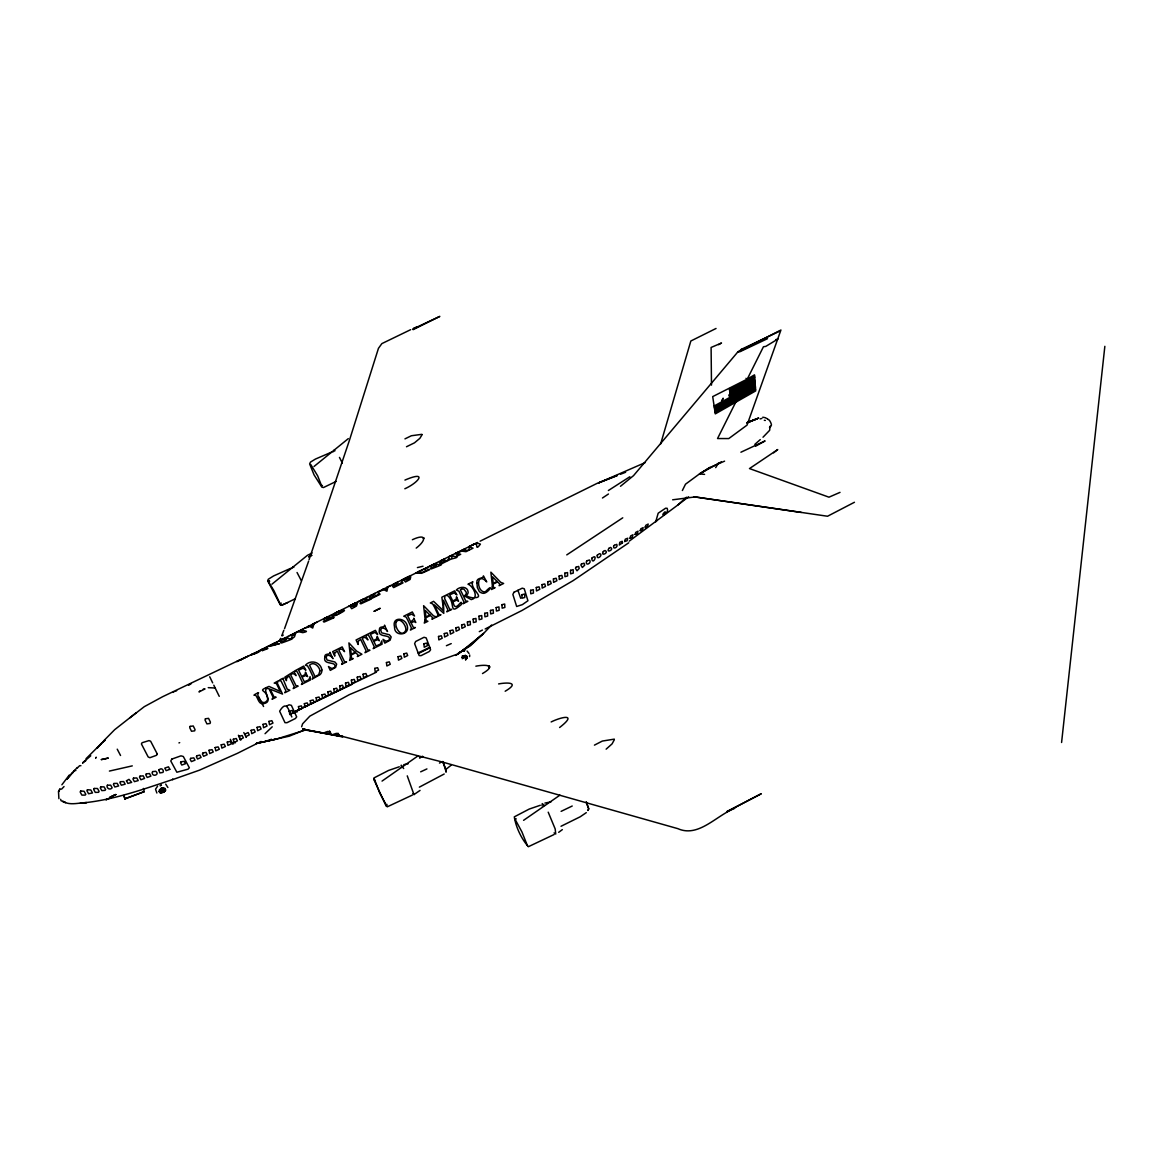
<?xml version="1.0" encoding="UTF-8"?>
<svg xmlns="http://www.w3.org/2000/svg" width="1163" height="1163" viewBox="0 0 1163 1163"><rect width="100%" height="100%" fill="white"/><g stroke="black" fill="none" stroke-linecap="round" stroke-linejoin="round"><path stroke-width="1.5" d="M280.937 639.374L280.603 638.356L279.571 641.06M467.206 657.764L465.709 655.888L461.667 657.415L466.712 656.034L467.221 657.662L465.607 659.828L466.974 657.72A3.678 2.006 -30.7 0 0 465.563 655.932M462.249 658.723L464.924 655.947L462.322 655.816M469.619 656.63L469.678 654.987M463.136 658.389L465.215 657.313L465.258 655.147M412.88 793.617L413.97 794.591L407.254 775.852M333.49 451.738L334.043 450.255L334.988 450.793M1061.586 742.488L1104.85 346.327M159.316 790.011L159.898 791.014C162.805 792.032 165.8 786.682 161.206 788.02M728.852 395.929L729.012 394.751M770.618 426.719L771.447 425.004A3.838 1.09 63.1 0 0 769.266 420.119L767.667 419.145M527.057 844.658L527.391 845.588L521.925 831.908L514.628 818.461L515.558 819.522L516.081 818.679M721.86 399.97L721.612 401.017L722.165 400.392M656.63 520.98L655.714 521.794L658.185 513.203L665.585 508.231L667.14 508.289C669.83 513.901 658.462 517.564 665.105 511.764L665.643 513.13L663.346 515.02M280.53 641.845L280.923 640.522M660.613 444.048L690.837 341.006L716.045 328.46M301.639 726.773L302.598 723.822L309.852 716.146L349.322 694.66L376.885 683.059L458.658 653.664L455.605 655.423M284.542 628.66L308.617 561.177M309.067 559.694L349.336 440.603L378.455 348.333L381.871 343.608L410.641 329.681M281.766 635.71L283.816 630.317M160.131 789.241L160.363 790.535L161.73 790.578M161.672 791.044L164.303 789.401L163.867 788.31M61.886 784.792L69.271 775.081M165.626 789.822L163.402 792.105L160.116 792.555A3.184 1.745 -25.2 0 1 159.796 790.549L162.878 788.485L165.102 788.514L165.451 790.636L163.489 792.265L160.014 792.73L159.302 791.509L161.584 788.965L165.117 788.616L165.437 790.724L163.474 792.236L160.959 792.89L159.215 791.436L160.45 789.706L164.012 788.47M160.392 789.241L160.567 790.36L162.442 790.128M769.513 427.49L770.11 426.21L769.644 430.325L763.001 437.23M682.376 490.51L685.516 484.186L699.501 473.908L709.474 467.671L724.578 461.144M59.764 789.27L58.528 791.727L58.891 798.661M60.113 788.747L58.528 791.727L59.24 790.477M244.666 734.26L248.126 732.545L249.275 734.914L245.844 736.644M614.369 739.668L612.072 743.884L606.141 749.161M715.696 467.628L718.341 463.194M422.154 434.613L419.858 438.335L414.493 442.827L406.483 446.752M387.861 587.024L386.93 591.226L383.95 589.801L378.338 591.691M103.187 741.761L103.216 741.485M314.025 623.644L312.716 628.049L309.925 626.523L304.59 628.267M82.631 763.335L83.213 762.55M129.747 717.905L144.27 706.682L162.66 696.695L240.319 659.668M77.398 767.958L79.622 765.69L80.93 765.719M295.809 632.672L294.501 636.772C287.116 642.921 295.969 633.094 289.732 635.623M72.324 772.712L66.96 779.152L77.209 767.507M775.779 339.625L777.931 339.029L765.763 346.4L763.451 346.734L717.542 438.538L728.779 438.567L747.024 425.135L780.925 330.016L737.618 352.185L633.544 475.623L620.49 486.279M464.502 650.088L464.255 651.076L463.456 649.434M103.638 740.889L114.672 729.681L136.376 712.643M163.024 789.764L163.431 788.688M491.556 625.04L483.793 633.254L459.225 653.286M157.616 786.159L155.537 789.183L156.874 793.006M61.523 789.197L64.038 786.551M102.475 742.372L86.018 758.712M465.462 659.712L466.436 658.723M271.938 584.189L307.41 555.347L312.149 552.977M314.01 466.479L348.304 438.625M265.048 733.693L272.215 726.817M200.254 690.72L198.989 691.927L205.022 688.932L203.249 689.136M629.227 541.158L677.695 505.12L686.475 497.226M416.209 548.107C426.647 540.068 426.588 533.047 412.371 539.719M559.607 727.5C577.996 713.268 561.86 716.684 551.16 721.947M754.816 444.397L760.268 439.614M82.893 762.521L90.758 755.819M418.273 755.703L382.046 781.085M559.912 795.172L523.583 820.322M282.362 635.783L283.249 635.056M105.208 740.119L102.795 742.067L105.092 740.235M83.518 762.288L85.757 760.762M445.633 769.63L451.055 765.269M773.584 452.829L777.742 449.543L749.495 468.573L828.957 497.183L840.02 492.371M677.695 505.12L688.583 496.775M558.691 832.315L562.34 829.626M250.539 655.045L260.556 650.35L259.218 651.687A5.641 1.076 -21.2 0 1 257.386 652.719L250.539 655.045L253.447 654.1A4.143 0.785 -21.2 0 0 255.962 653.17L258.608 651.309L250.074 655.103M482.5 673.551C497.153 664.974 485.712 664.32 475.856 666.181M505.178 691.229C519.876 682.608 508.536 682.114 498.607 683.917M737.618 352.185L741.732 349.293M726.686 811.643L761.271 793.733L726.802 811.818M111.604 797.207L109.438 798.298M628.732 542.801L573.17 580.613L521.954 610.502L485.175 628.965M586.297 812.646L580.221 816.775L561.031 826.268M115.588 794.547L113.422 795.637M173.156 692.407L173.912 691.912M629.837 476.743L608.38 490.51M602.463 497.997L608.453 494.013M566.759 554.896L622.757 517.811M444.193 774.006L419.363 787.133M458.222 653.228L460.548 651.702M266.182 688.685C263.463 692.799 273.436 701.929 263.623 703.644C258.39 704.851 258.128 697.611 255.424 695.009C250.016 696.637 261.588 690.735 257.881 693.424C257.197 697.669 262.62 706.421 266.996 700.708A2.98 2.777 -31.4 0 0 267.432 697.815C266.4 688.743 256.18 691.927 268.973 686.417L280.312 691.433L276.401 683.524L274.206 683.103L278.204 680.893L277.303 683.161L282.536 694.078L270.194 689.194L274.017 696.957L276.14 697.219L272.055 699.268L273.131 697.335L269.016 688.729L265.993 688.307M468.922 546.814C472.236 544.953 476.685 541.871 480.421 544.139C473.879 552.73 479.505 540.795 473.312 544.589M699.632 473.893L709.924 467.497M463.078 658.2L464.633 656.586L463.15 655.699M699.777 473.748L721.307 461.842M754.714 377.35L729.724 391.19M755.15 383.528L714.14 405.989M755.325 386.029L714.547 408.678M162.733 789.139L160.814 789.837M734.754 808.329C716.35 815.423 698.585 837.912 677.84 828.652L441.489 761.765M746.806 379.327L754.525 374.835L755.674 390.928L715.303 413.883L712.701 396.612L746.806 379.327L745.992 378.295M729.899 392.513L754.453 378.164M730.204 395.013L754.685 380.621M554.068 834.54L528.365 846.708C521.417 838.77 515.892 827.286 514.308 816.848L529.281 809.041L540.301 805.276M754.627 376.1L729.55 389.867M412.356 795.07L387.25 806.831L379.749 793.093L373.919 777.96L388.587 770.429L399.272 766.78M413.97 794.591L420.032 790.418M718.574 344.684L721.511 342.998L711.102 347.461L711.494 385.127M755.572 446.229L765.08 440.922L740.918 452.218M311.655 555.231L308.588 556.932L311.771 555.42M741.093 349.438L779.05 331.47M408.809 576.572L402.151 579.901L409.681 577.706L408.489 579.712L403.706 579.857L405.465 582.023L410.117 579.45L410.772 576.732L403.663 579.145L409.347 576.354M854.442 502.271L827.547 516.241L693.788 496.761L801.336 512.418M730.349 396.365L754.816 381.987M276.474 642.223L277.637 641.627M355.616 602.943L348.711 606.403L356.067 604.295L354.788 606.345L350.107 606.446L351.706 608.7L356.416 606.097L357.361 603.655L356.067 603.263L350.237 605.647L356.227 602.696M357.753 601.925L364.586 598.756M388.006 586.908L386.785 587.489M281.141 603.03L280.516 604.76L274.032 590.862L267.853 580.7L269.627 581.151M278.858 641.046L281.62 639.65M314.286 623.47L313.152 624.008M322.456 485.465L321.628 485.901L317.688 475.9L310.739 464.488M313.385 623.95L312.193 625.912L309.431 625.912M313.603 623.833L316.758 622.22M295.097 598.843L281.998 605.225L280.298 604.833L267.664 580.802L268.304 579.247L273.625 575.918L290.735 568.314M297.001 632.018L294.995 633.079L293.73 635.478L292.8 634.169L293.817 633.602M262.62 650.437L263.318 648.998L261.82 649.506M428.086 567.05L434.628 564.026M336.136 481.438L323.488 487.53L321.846 487.137L314.054 474.853L309.634 463.892L310.506 462.089L315.435 459.065L331.877 452M767.493 338.68L739.653 351.851M268.551 581.704L269.453 581.238M594.424 745.134L602.332 741.064L614.311 739.13M261.399 649.71L263.594 648.591M730.059 393.763L754.569 379.371M714.94 411.382L755.412 388.442M715.114 412.632L755.587 389.736L752.49 391.175M446.388 645.712L451.229 643.604M422.605 756.328L419.465 757.913L422.707 756.546M335.671 612.843C329.434 621.405 352.651 604.949 335.947 612.697M274.512 643.343L266.603 647.093M470.782 545.84C465.985 546.406 472.832 550.957 465.985 550.259L464.008 549.212L464.982 548.718M418.447 653.504L429.917 647.747L426.152 637.862L424.015 637.295L415.656 641.482L414.624 643.633L419.131 655.539L421.006 655.67L429.321 651.513L430.586 649.812L429.917 647.747M479.287 631.64L482.412 630.07M261.079 741.456L237.528 753.275L199.513 770.153L172.56 779.646M336.354 612.508C318.88 624.022 358.858 605.429 338.506 611.447M390.39 585.716L387.061 587.417L386.247 589.19L383.296 589.278M420.904 570.582C413.752 573.025 423.841 573.243 425.803 570.64L424.073 569.07L421.82 570.132M286.738 705.999L289.122 704.807L291.361 705.33L296.667 716.888L295.446 718.487L286.97 722.703L284.993 722.674L279.629 711.204C286.796 699.443 288.598 710.244 291.84 716.975M265.92 647.442C261.108 650.626 275.209 645.799 262.242 650.713M303.703 628.703C299.051 631.582 312.527 630.419 302.816 632.643L298.019 631.582M288.206 636.379C283.51 641.496 303.049 635.347 281.49 643.023C278.364 641.714 291.564 639.257 284.412 638.269M330.132 615.59C326.033 621.362 345.018 612.886 324.143 622.06C319.694 620.795 335.714 617.946 326.047 617.611M366.897 597.36C363.612 603.03 381.246 594.395 360.879 603.83C356.169 602.579 372.654 600.021 363.147 599.221M374.908 593.392L373.817 593.944L375.707 595.616C378.775 595.878 378.411 590.426 379.967 594.351L370.634 598.989L369.267 597.36L374.093 596.415L372.48 594.656L370.881 595.383M397.746 582.067L396.699 582.605L398.691 584.219C401.787 584.451 401.322 579.072 402.95 582.954L393.646 587.577L392.236 585.978L397.077 585.018L395.376 583.288L393.734 584.044M426.356 567.878L425.309 568.402L429.583 569.739L421.602 573.301L415.961 573.083L421.704 570.175M444.644 558.792L443.612 559.33L445.894 560.799C449.034 560.988 448.351 555.754 450.168 559.534L440.908 564.128L439.41 562.572L444.295 561.598L442.42 559.97L440.661 560.77M436.721 562.732C433.188 567.224 452.581 560.799 431.255 568.911C426.312 567.777 443.292 564.985 433.014 564.564M452.698 554.809C448.133 557.164 465.563 555.841 451.229 558.996C453.352 557.906 450.633 554.751 448.685 556.801M245.495 657.415L246.847 656.732L245.786 657.197M258.884 650.887L477.528 542.467M480.13 541.173L596.997 483.415L617.19 475.551L598.567 482.907L645.349 462.525M285.647 637.906L281.155 639.926M327.69 617.044L324.026 618.672M337.066 612.145L338.2 611.578M285.72 638.022L280.835 640.086M327.806 617.16L323.677 618.847M364.702 598.858L359.832 600.922M434.773 564.099L429.772 566.221M461.871 550.259C468.718 548.355 457.844 552.251 455.591 553.37M472.672 544.895L473.443 544.517M273.581 643.633L274.948 643.008L275.922 644.476L271.546 645.421L275.02 643.095M300.519 630.273L301.958 629.619L302.918 630.913L299.763 630.709L296.798 632.149M404.84 488.765C418.884 482.485 427.94 470.259 404.942 480.072M714.344 407.355L755.049 384.575M714.751 410.03L755.412 387.308L755.165 385.84M241.424 659.421L236.816 661.602L245.524 657.299M404.957 438.873L411.382 435.747L421.806 434.337M386.974 804.374L386.203 806.235L373.701 779.123L374.631 780.169M413.127 329.667L439.832 316.394L412.836 329.027M376.419 672.156L294.384 711.829L351.967 684.411M561.118 811.352L572.225 806.017M418.2 652.836L429.772 647.326M383.005 589.423L381.755 589.99L382.787 589.481M282.202 605.138L281.257 605.269L287.697 602.565M420.672 771.825L426.923 768.917M439.454 763.073L442.58 761.605L445.603 768.394L445.967 771.999M270.761 645.072L272.142 644.535L269.612 646.366L279.672 643.648L277.594 643.619L276.576 642.209M413.476 328.388L417.081 326.847M550.114 802.266L550.913 801.918L544.909 803.066M746.82 423.056L758.654 418.026M456.405 552.992L460.693 554.3L456.754 556.263L457.597 554.649L455.285 553.515M746.951 422.649L758.276 418.186M747.504 422.518L757.52 418.622L747.78 422.3M620.562 474.228L625.621 472.265M124.761 798.792L144.227 791.64L124.921 798.937L123.816 795.477M178.942 742.924L179.684 742.648M161.439 788.412L163.605 788.441M462.976 656.557L464.4 656.034M464.924 655.947L465.694 655.685M265.557 741.383L271.517 739.246M175.729 691.026L176.645 690.735M191.299 683.582L188.566 685.341M306.116 729.783L276.707 738.999L256.514 743.433M290.372 713.762L297.539 711.683M760.093 418.927L761.939 418.404M458.28 552.091L461.929 551.131L466 551.669L473.036 548.18L468.936 546.814M417.415 567.588L423.012 566.236M109.409 771.069L132.277 765.879M256.311 743.404L276.707 738.999M403.779 764.643L408.126 763.8M256.34 743.462L289.267 736.179L305.665 729.521L302.714 728.634M695.489 496.877L672.665 499.799M464.909 656.528L465.665 656.441M462.554 651.164L464.255 651.076M208.235 687.653L215.184 688.016M699.501 473.908L704.56 474.373M338.695 735.946L333.403 734.333L336.514 733.315L339.044 735.35L338.244 733.606M305.796 730.088L343.056 736.586L302.889 729.201L341.995 736.79M762.768 417.226L764.847 417.604M764.309 420.279L765.327 420.468M159.564 790.259L160.349 790.404M341.05 736.063L442.129 761.969M230.332 739.305L232.164 742.953L233.778 743.637M587.897 810.524L588.652 808.925L586.196 802.121M765.748 417.997L767.464 418.811M588.071 810.306L588.783 808.765L586.37 802.077M446.127 771.81L442.929 761.532M463.703 649.841L464.749 650.51M72.542 772.93L74.301 770.458L75.857 770.56M165.698 784.109L167.879 787.511M293.817 567.457L292.916 566.672L292.48 567.806M554.082 832.882L555.725 834.031L555.187 828.957L548.209 812.181M329.929 732.777L327.981 731.411L325.029 732.37L329.769 734.071L329.929 732.777L330.176 733.591M544.415 805.508L542.278 803.618L542.016 805.785M467.09 651.033L469.009 653.49M744.029 381.958L744.902 383.078M743.041 383.805L743.942 384.953M741.151 387.308L742.11 388.529M739.145 391.059L740.162 392.367M297.045 572.501L301.275 580.57M339.465 457.408L342.358 463.034M403.677 768.569L401.235 765.181L401.482 767.42M120.545 755.499L117.23 749.176M338.68 734.754L337.895 733.199M329.478 730.887L329.856 731.643M329.929 732.05L330.67 733.388L330.248 732.428M232.164 742.953L232.76 744.146M234.81 741.601L235.42 742.823M238.415 735.263L240.828 740.119M243.823 732.559L246.222 737.415M213.803 685.196L219.24 696.332M258.695 696.724L263.565 706.493M209.718 676.764L212.669 682.87M517.913 590.31L520.733 598.334M123.99 795.623L124.921 798.937M60.665 799.315L61.028 800.696L65.491 802.586L62.758 801.336C69.838 805.799 78.837 802.659 86.571 802.615L80.32 803.139C112.215 800.522 142.598 789.473 172.764 779.486L172.749 778.963M143.412 788.427L144.227 791.64M729.39 388.544L730.495 397.63M163.736 788.572A3.184 1.745 -25.2 0 1 165.35 789.924M622.467 542.816L619.327 545.011L619.792 542.249L622.263 541.304L622.467 542.816M394.577 627.061C394.01 636.859 409.754 635.754 407.326 626.13C405.785 617.466 391.509 616.201 394.577 627.061M624.705 541.493L627.09 540.78L627.729 538.236L625.272 539.181L624.705 541.493M319.941 670.891L318.691 674.714L315.086 676.648L309.547 665.236C313.341 660.875 319.549 666.428 319.941 670.891M630.041 538.207L632.294 537.335L632.934 534.776L630.637 535.954L630.041 538.207M443.321 607.769L443.277 610.633L433.581 601.344L430.339 602.972L432.636 603.873L434.497 607.144L438.015 614.805L436.968 616.768L440.951 614.762L438.887 614.457L434.279 604.847L443.772 613.366L443.423 600.282L447.9 609.877L446.839 611.825L451.709 609.397L450.037 609.441L449.223 608.278L444.615 598.494L445.095 595.601L441.853 597.23L443.321 607.769M635.129 534.442L637.368 533.744L638.022 531.2L635.739 532.378L635.129 534.442M321.86 669.932L321.831 671.095A5.757 5.422 -35.2 0 1 320.116 674.598L312.135 679.119L313.196 677.099L309.576 669.466L307.497 665.861L305.389 665.236C310.87 659.13 320.828 662.183 321.86 669.932M640.202 530.662L642.427 530.154L643.124 527.624L640.828 528.802L640.202 530.662M476.932 582.925L477.339 587.489L479.272 591.386A6.455 6.077 -47.8 0 0 482.151 593.086C487.341 595.311 495.845 580.86 485.233 591.894C479.607 592.389 477.281 583.957 479.301 579.741C483.968 574.726 490.902 589.714 483.43 575.874C483.793 579.174 475.769 576.935 476.932 582.925M645.276 526.897L645.247 527.784L647.486 526.577L648.198 524.062L645.916 525.225L645.276 526.897M413.708 619.341L410.713 621.972L407.661 615.779L411.673 614.137L414.551 616.041L412.327 611.942L403.75 616.216L406.12 617.073L407.937 620.402L411.469 628.078L410.408 630.026L415.351 627.555L413.403 627.482L411.091 622.772L414.144 621.478L415.802 622.525L413.752 618.193L413.708 619.341M350.456 657.226L349.598 660.41L353.247 658.578L351.444 658.243L351.241 654.987L355.733 652.734L358.059 654.958L357.346 656.528L361.926 654.246L356.576 651.076L348.915 642.906L350.456 657.226M425.149 619.923L424.277 623.092L427.897 621.289L426.109 620.955L425.934 617.684L430.383 615.474L432.665 617.698L431.953 619.268L436.474 617.001L433.537 615.867L423.608 605.69L425.149 619.923M492.414 586.341L491.527 589.51L495.118 587.708L493.359 587.373L493.199 584.102L497.619 581.907L499.857 584.146L499.131 585.701L503.623 583.463L500.73 582.314L490.873 572.167L492.414 586.341M305.462 673.319L305.04 674.627L301.682 676.415L298.6 670.15L303.136 668.158L305.884 670.208L303.674 666.094L294.806 670.877L296.739 671.182L298.847 674.816L302.569 682.797L301.421 684.469L310.434 679.962L310.099 676.677L308.777 679.875L304.357 681.809L302.031 677.128L305.782 675.499L307.628 676.575L305.462 672.112L305.462 673.319M379.472 629.983C377.016 638.516 391.829 633.472 389.14 639.999A3.983 3.751 -40.6 0 1 385.505 640.958L383.034 639.316L384.808 643.124L390.085 640.217L391.161 636.902L389.372 634.765L381.566 632.788L380.708 629.866L381.711 628.209C387.323 626.973 390.027 638.109 384.546 625.156C385.316 628.34 378.556 625.301 379.472 629.983M377.219 637.528L376.797 638.821L373.454 640.595L370.386 634.358L374.879 632.396L377.626 634.431L375.402 630.346L366.476 634.794L368.555 635.332L370.663 638.996L374.312 646.962L373.163 648.634L382.089 644.171L381.784 640.886L380.461 644.069L376.085 645.988L373.803 641.307L377.524 639.694L379.342 640.784L377.219 636.321L377.219 637.528M456.492 597.971L456.07 599.265L452.77 601.009L449.718 594.816L454.166 592.883L456.885 594.904L454.646 590.848L445.822 595.252L447.9 595.79C455.969 603.437 448.206 615.721 461.26 604.629C462.772 596.125 455.067 614.965 453.105 601.722L456.783 600.137L458.571 601.227L456.492 596.779L456.492 597.971M324.913 657.182C322.413 665.788 337.328 660.657 334.668 667.213A3.998 3.765 -36.4 0 1 330.99 668.187L328.475 666.544L330.292 670.368L335.613 667.417L336.674 664.102L334.871 661.98L326.992 660.003L326.149 657.08L327.152 655.394C332.807 654.158 335.482 665.352 330.03 652.312C330.772 655.525 323.997 652.487 324.913 657.182M357.971 641.453L358.175 644.476L356.082 639.97L365.545 635.26C370.91 646.323 366.098 633.806 362.304 638.603L367.842 649.943L369.936 650.248L365.022 652.705L366.069 650.742L360.661 639.417L357.971 641.453M334.566 653.112L334.77 656.15L332.676 651.643L342.169 646.904C347.533 657.996 342.722 645.45 338.913 650.262L344.481 661.602L346.574 661.907L341.646 664.378L342.692 662.416L337.27 651.076L334.566 653.112M423.623 537.699L423.536 538.934L423.637 537.669M396.045 622.321C394.388 627.627 401.7 638.327 405.742 630.448C406.948 625.825 399.374 615.867 396.045 622.321M472.294 583.056C471.48 590.004 485.131 597.666 474.446 597.666C477.411 594.322 471.669 584.989 467.991 584.189L472.89 581.747L472.294 583.056M95.7 757.927L96.166 757.375L95.7 757.927M286.505 678.174L286.403 680.66L284.877 677.171L293.934 671.458C298.935 681.271 294.137 670.106 290.721 674.976L296.042 685.792L298.164 686.097L293.192 688.569L294.254 686.606L289.136 675.936L286.505 678.174M713.762 399.127L713.762 399.127M714.329 396.656L714.329 396.656M714.46 400.959L714.46 400.959M715.129 402.791L715.129 402.791M716.03 399.083L716.03 399.083M716.539 397.761L716.539 397.761M715.986 401.293L715.986 401.293M715.245 404.84L715.245 404.84M717.149 399.636L717.149 399.636M716.481 403.168L716.481 403.168M718.385 395.813L718.385 395.813M717.731 401.511L717.731 401.511M715.797 397.077L715.797 397.077M716.917 395.376L716.917 395.376M718.632 397.804L718.632 397.804M719.519 394.097L719.519 394.097M718.676 399.985L718.676 399.985M719.33 396.394L719.33 396.394M717.949 403.576L717.949 403.576M719.127 401.889L719.127 401.889M719.839 398.328L719.839 398.328M720.987 394.533L720.987 394.533M720.319 400.246L720.319 400.246M721.22 396.539L721.22 396.539M722.121 392.832L722.121 392.832M720.609 402.267L720.609 402.267M721.365 398.662L721.365 398.662M722.121 395.042L722.121 395.042M722.528 397.005L722.528 397.005M723.59 393.268L723.59 393.268M723.066 398.328L722.805 399.374L723.124 398.415M723.822 395.26L723.822 395.26M724.709 391.553L724.709 391.553M724.912 393.676L724.912 393.676M726.177 391.989L726.177 391.989M727.311 390.288L727.311 390.288M723.168 400.959L723.168 400.959M724.04 397.339L724.04 397.339M724.273 399.316L724.273 399.316M725.218 395.682L725.218 395.682M725.465 397.673L725.465 397.673M726.41 393.995L726.41 393.995M725.727 399.665L725.727 399.665M726.701 395.987L726.701 395.987M727.689 392.294L727.689 392.294M726.831 398.022L726.831 398.022M727.878 394.33L727.878 394.33M728.023 396.379L728.023 396.379M728.256 398.313L728.256 398.313M190.107 726.381L189.714 727.689L191.502 731.251L194.643 730.844L195.05 729.594L193.232 725.974L190.107 726.381M205.429 718.778L205.051 720.101L206.927 723.88L210.052 723.459L210.43 722.136L208.555 718.356L205.429 718.778M489.608 666.748L489.216 667.751L489.638 666.777M283.074 678.974L287.203 689.107L289.834 690.255L284.819 692.741L285.88 690.778L280.952 680.777C275.079 681.649 286.476 676.27 283.074 678.974M513.93 592.301L512.868 594.453L516.663 606.49L522.391 604.629L527.929 600.748L524.251 588.754L522.231 588.173L513.93 592.301M157.209 753.886L156.612 755.267L149.882 757.709L148.166 756.939L141.406 743.942L142.075 742.735L148.995 740.598L150.638 741.224L157.209 753.886M171.819 759.09L170.772 760.995L176.863 772.232L188.072 769.165L189.336 767.754L183.318 756.502L180.963 755.848L171.819 759.09M464.066 602.289L462.932 603.786L467.831 601.344L465.752 601.009L463.804 596.866L464.996 596.256L471.262 599.628C478.749 597.084 467.86 598.567 466.537 595.18L467.555 594.06A3.445 3.373 -64 0 0 468.137 592.229C467.817 586.094 459.792 586.196 456.332 590.004L458.978 591.24L464.066 602.289M97.023 748.303L101.661 743.157L97.023 748.303M80.669 791L80.16 791.974L81.875 795.114L85.204 795.099L85.786 794.314L84.099 791.262L80.669 791M100.759 786.857L100.251 787.831L101.806 790.607L105.033 790.375L105.6 789.546L104.103 786.886L100.759 786.857M87.429 789.779L86.92 790.753L88.577 793.748L92.488 792.948L90.83 789.968L87.429 789.779M107.374 785.229C105.877 787.496 109.351 790.302 111.503 788.499L112.128 787.758L110.659 785.141L107.374 785.229M139.996 776.172L139.473 777.146L140.912 779.762L144.59 778.425L143.165 775.823L139.996 776.172M146.32 773.889L145.797 774.878L147.207 777.466L150.899 776.157L149.489 773.54L146.32 773.889M152.644 771.621L152.12 772.595C152.091 777.567 160.232 774.674 155.798 771.273L152.644 771.621M576.019 567.224L575.452 568.3L577.008 570.786L579.232 568.445L578.622 566.425L576.019 567.224M158.735 769.761L159.84 772.93L162.922 772.421C164.143 771.36 162.602 768.583 160.959 768.801L158.735 769.761M581.456 564.011L580.889 565.073L582.358 567.471L584.655 565.233L584.059 563.197L581.456 564.011M586.879 560.799L586.312 561.86C585.614 566.701 592.243 562.616 589.481 559.985L586.879 560.799M592.156 557.847L591.734 558.647C592.839 565.988 598.494 553.108 592.156 557.847M233.312 739.246L233.952 742.59L237.412 740.86L236.249 738.505L233.312 739.246M239.258 736.266L239.883 739.624L243.358 737.88L242.18 735.525L239.258 736.266M597.259 555.231C596.11 561.162 604.077 554.577 599.527 553.617L597.259 555.231M251.135 730.306L251.746 733.679L255.206 731.934L254.057 729.579L251.135 730.306M257.067 727.34L257.677 730.698L261.123 728.968L259.989 726.613L257.067 727.34M262.998 724.375L263.594 727.733L267.039 726.003L265.905 723.633L262.998 724.375M268.915 721.409L269.511 724.767L272.956 723.052L271.837 720.667L268.915 721.409M289.253 711.218L289.82 714.605L293.25 712.875L292.146 710.491L289.253 711.218M298.469 706.595L299.007 709.982L302.453 708.267L301.362 705.883L298.469 706.595M304.372 703.644L304.895 707.031L308.326 705.316L307.25 702.932L304.372 703.644M310.259 700.693L310.783 704.095L314.214 702.365L313.138 699.981L310.259 700.693M316.147 697.742L316.656 701.144L320.087 699.428L319.025 697.03L316.147 697.742M322.02 694.805L322.529 698.207L325.96 696.492L324.899 694.093L322.02 694.805M327.908 691.854L328.402 695.256L331.818 693.541L330.772 691.142L327.908 691.854M333.781 688.918L334.275 692.319L337.692 690.604L336.645 688.205L333.781 688.918M339.654 685.981L340.134 689.383L343.55 687.667L342.504 685.269L339.654 685.981M94.159 788.456L93.636 789.401L95.279 792.396L98.564 792.308L99.102 791.407L97.503 788.499L94.159 788.456M345.513 683.044L345.978 686.446L349.394 684.745L348.377 682.332L345.513 683.044M351.371 680.108L351.837 683.524L355.238 681.809L354.221 679.396L351.371 680.108M357.23 677.171L357.681 680.588L361.082 678.887L360.079 676.473L357.23 677.171M363.074 674.235L363.525 677.666L366.927 675.95L365.923 673.537L363.074 674.235M374.762 668.391L375.198 671.807L378.6 670.106L377.612 667.693L374.762 668.391M386.436 662.547L386.843 665.977L390.245 664.277L389.271 661.849L386.436 662.547M398.08 656.702L398.473 660.148L401.875 658.447L400.915 656.019L398.08 656.702M403.91 653.795L404.288 657.226L407.675 655.539L406.73 653.097L403.91 653.795M196.867 755.746L196.329 756.706L197.55 759.032L201.097 757.447L199.876 755.107L196.867 755.746M202.958 752.999L202.406 753.973L203.627 756.299L207.174 754.714L205.967 752.374L202.958 752.999M209.049 750.266L209.703 753.566L213.251 751.981L212.044 749.641L209.049 750.266M423.884 643.779L424.233 647.239L427.621 645.538L426.69 643.095L423.884 643.779M215.126 747.533L215.78 750.847L219.327 749.248L218.121 746.908L215.126 747.533M221.203 744.8L221.857 748.114L225.389 746.515L224.197 744.175L221.203 744.8M438.509 636.466L438.844 639.912L442.216 638.225L441.3 635.783L438.509 636.466M444.295 633.559L444.615 637.019L447.988 635.332L447.086 632.876L444.295 633.559M227.279 742.067L227.919 745.381L231.452 743.797L230.274 741.442L227.279 742.067M450.081 630.666L450.386 634.126L453.759 632.439L452.872 629.983L450.081 630.666M455.852 627.773L456.158 631.233L459.53 629.546L458.644 627.09L455.852 627.773M461.624 624.88L461.929 628.354L465.287 626.668L464.415 624.197L461.624 624.88M467.395 621.987L467.686 625.461L470.419 624.705L470.186 621.318L467.395 621.987M473.167 619.094L473.443 622.568L476.176 621.827L475.943 618.425L473.167 619.094M478.923 616.216L479.2 619.69L481.918 618.949L481.7 615.547L478.923 616.216M484.68 613.337L484.942 616.812L487.66 616.07L487.457 612.668L484.68 613.337M490.437 610.444L490.699 613.933L493.403 613.192L493.199 609.775L490.437 610.444M496.179 607.566L496.427 611.055L499.145 610.313L498.942 606.912L496.179 607.566M501.922 604.687L502.169 608.176L504.873 607.435L504.684 604.033L501.922 604.687M521.867 594.7L522.071 598.204L524.76 597.462L524.615 594.046L521.867 594.7M530.575 590.339L530.764 593.813L533.439 593.072L533.323 589.685L530.575 590.339M536.303 587.475L536.477 590.964L539.792 589.292L539.036 586.821L536.303 587.475M542.016 584.611L542.176 588.1L545.505 586.428L544.749 583.957L542.016 584.611M547.715 581.762L547.875 585.251L551.204 583.579L550.448 581.107L547.715 581.762M553.428 578.898L553.573 582.387L556.888 580.73L556.147 578.244L553.428 578.898M559.127 576.048L559.258 579.537L562.587 577.88L561.845 575.394L559.127 576.048M564.811 573.185L564.956 576.688L567.602 575.932L567.529 572.545L564.811 573.185M113.916 783.484L113.378 784.4L114.846 787.002L118.641 785.955L117.187 783.353L113.916 783.484M570.51 570.335L570.626 573.839L573.272 573.083L573.185 569.637L570.51 570.335M120.458 781.696L119.905 782.612L121.359 785.214L125.168 784.167L123.729 781.565L120.458 781.696M126.462 780.78L127.886 783.426L131.695 782.379L128.977 779.355L126.462 780.78M133.527 778.105L132.975 779.021L134.414 781.638L138.223 780.591L136.798 777.974L133.527 778.105M181.094 761.794L180.512 762.681L181.777 765.036L185.455 763.713L184.205 761.358L181.094 761.794M190.717 758.349L190.136 759.25L191.372 761.591L195.006 760.18L193.785 757.84L190.717 758.349M169.827 769.339L166.149 770.662L164.783 768.118L168.49 766.839L169.827 769.339M603.335 551.466C599.963 557.121 609.746 552.541 605.022 550.535L603.335 551.466M608.831 548.398C605.472 553.835 614.951 549.372 610.502 547.453L608.831 548.398M614.311 545.316L613.584 546.159C612.901 550.244 618.585 546.843 616.783 544.371L614.311 545.316M380.039 608.365L374.166 611.273L380.039 608.365M483.415 633.501L470.477 645.712L458.716 653.213L470.477 644.825L483.415 633.501M461.566 588.958L460.374 589.874L463.514 596.241L465.331 595.093A2.951 2.878 -63.8 0 0 466.218 593.348A3.038 2.966 -63.8 0 0 466.145 592.098L463.877 589.118L461.566 588.958M101.355 759.584L108.144 758.116L101.355 759.584M111.881 797.207L106.109 799.722L111.881 797.207M240.334 659.93L249.144 655.627L240.334 659.93M115.849 794.576L110.092 797.077L115.849 794.576M308.021 626.566L309.169 626.043L308.021 626.566M355.209 652.254L351.211 654.246L350.543 647.66L355.209 652.254M429.874 614.98L425.92 616.957L425.251 610.401L429.874 614.98M497.11 581.413L493.185 583.375L492.531 576.848L497.11 581.413M161.395 785.185L160.087 785.679L161.395 785.229M105.019 758.843L104.234 759.076L105.004 758.828M489.347 666.225L488.184 665.672L489.376 666.239"/></g></svg>
